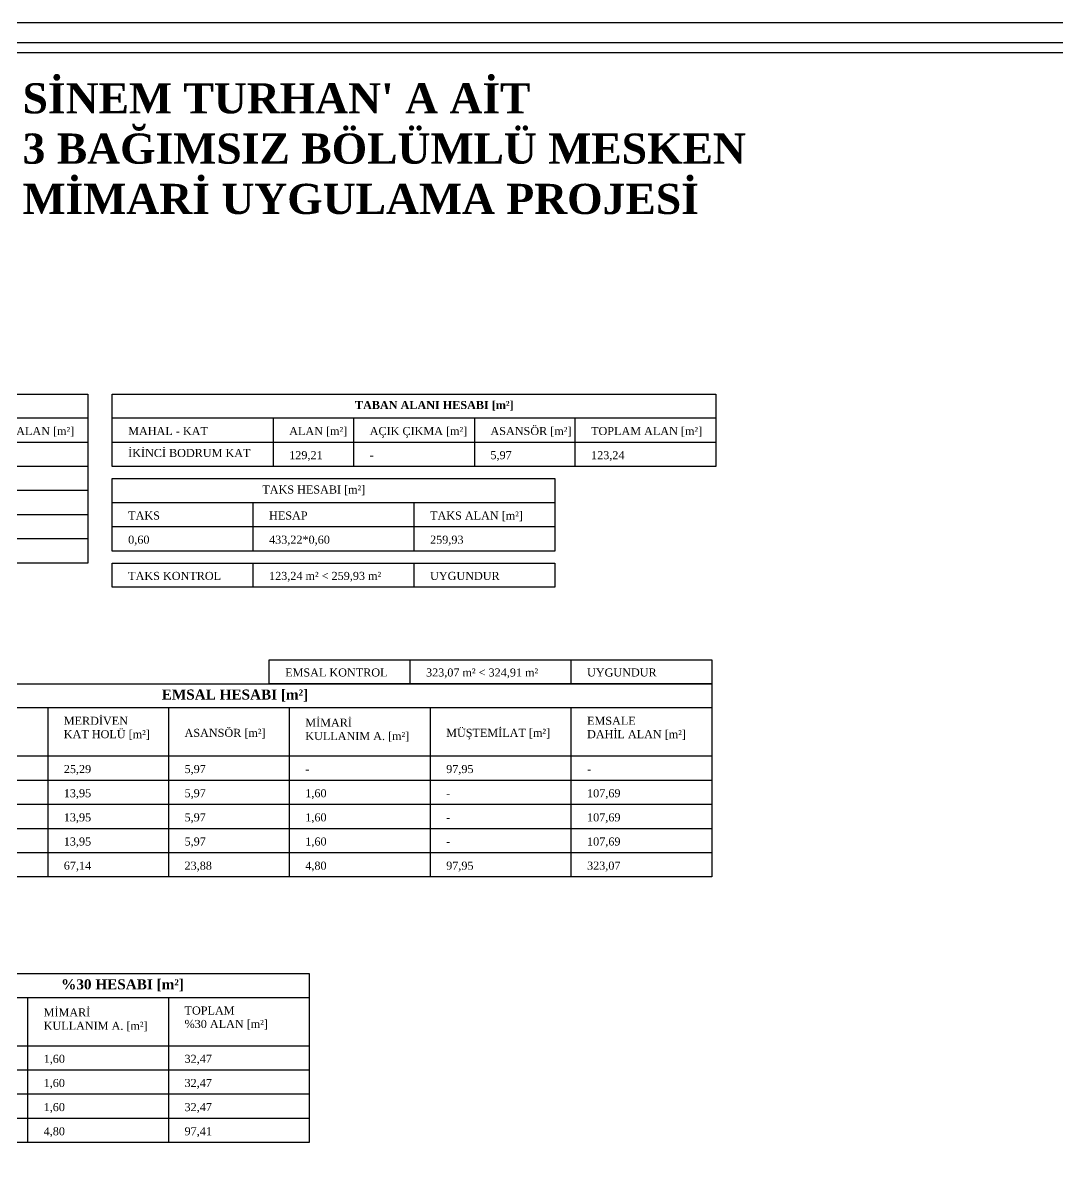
# Model space of a CAD drawing. Header units: metres. Extents: x -5196 to 34307, y 7076 to 19260.
# Drawn here: x 7001 to 8286, y 10757 to 12174 of the extents above; entities that cross this region are included whole.
import ezdxf

# ---------------------------------------------------------------- set-up
doc = ezdxf.new("R2010")
doc.units = ezdxf.units.M
doc.layers.add('YLZ-ALAN HESABI', color=41, linetype='Continuous', lineweight=35)
doc.layers.add('YLZ-PAFTA', color=165, linetype='Continuous')
doc.layers.add('YLZ-YAZI', color=113, linetype='Continuous')
doc.styles.add('ARIAL', font='times.ttf')

# ---------------------------------------------------------------- blocks, each defined once
blk = doc.blocks.new('Hesap Tablosu')
at = {"layer": 'YLZ-PAFTA'}
for p, q in [((479653.9, 4506204.4), (478928.9, 4506204.4)), ((480433.9, 4506204.4), (479683.9, 4506204.4)), ((479883.9, 4506204.4), (479883.9, 4506144.4)), ((479983.9, 4506204.4), (479983.9, 4506144.4)), ((480133.9, 4506204.4), (480133.9, 4506144.4)), ((480258.9, 4506204.4), (480258.9, 4506144.4)), ((479653.9, 4506174.4), (478928.9, 4506174.4)), ((480433.9, 4506174.4), (479683.9, 4506174.4)), ((479653.9, 4506144.4), (478928.9, 4506144.4)), ((479653.9, 4506114.4), (478928.9, 4506114.4)), ((480233.9, 4506099.4), (479683.9, 4506099.4)), ((479858.9, 4506099.4), (479858.9, 4506039.4)), ((480058.9, 4506099.4), (480058.9, 4506039.4)), ((479653.9, 4506084.4), (478928.9, 4506084.4)), ((480233.9, 4506069.4), (479683.9, 4506069.4)), ((479653.9, 4506054.4), (478928.9, 4506054.4)), ((479858.9, 4506024.4), (479858.9, 4505994.4)), ((480058.9, 4506024.4), (480058.9, 4505994.4)), ((480053.9, 4505904.4), (480053.9, 4505874.4)), ((480253.9, 4505904.4), (480253.9, 4505874.4)), ((480428.9, 4505844.4), (478928.9, 4505844.4)), ((479603.9, 4505844.4), (479603.9, 4505634.4)), ((479753.9, 4505844.4), (479753.9, 4505634.4)), ((479903.9, 4505844.4), (479903.9, 4505634.4)), ((480078.9, 4505844.4), (480078.9, 4505634.4)), ((480253.9, 4505844.4), (480253.9, 4505634.4)), ((480428.9, 4505784.4), (478928.9, 4505784.4)), ((480428.9, 4505754.4), (478928.9, 4505754.4)), ((480428.9, 4505724.4), (478928.9, 4505724.4)), ((480428.9, 4505694.4), (478928.9, 4505694.4)), ((480428.9, 4505664.4), (478928.9, 4505664.4)), ((479928.9, 4505484.4), (478928.9, 4505484.4)), ((479578.9, 4505484.4), (479578.9, 4505304.4)), ((479753.9, 4505484.4), (479753.9, 4505304.4)), ((479928.9, 4505424.4), (478928.9, 4505424.4)), ((479928.9, 4505394.4), (478928.9, 4505394.4)), ((479928.9, 4505364.4), (478928.9, 4505364.4)), ((479928.9, 4505334.4), (478928.9, 4505334.4))]:
    blk.add_line(p, q, dxfattribs=at)
for points in [[(478928.9, 4506024.4), (478928.9, 4506234.4), (479653.9, 4506234.4), (479653.9, 4506024.4)], [(479683.9, 4506144.4), (479683.9, 4506234.4), (480433.9, 4506234.4), (480433.9, 4506144.4)], [(479683.9, 4506039.4), (479683.9, 4506129.4), (480233.9, 4506129.4), (480233.9, 4506039.4)], [(479683.9, 4506024.4), (480233.9, 4506024.4), (480233.9, 4505994.4), (479683.9, 4505994.4)], [(479878.9, 4505904.4), (480428.9, 4505904.4), (480428.9, 4505874.4), (479878.9, 4505874.4)], [(478928.9, 4505634.4), (478928.9, 4505874.4), (480428.9, 4505874.4), (480428.9, 4505634.4)], [(478928.9, 4505304.4), (478928.9, 4505514.4), (479928.9, 4505514.4), (479928.9, 4505304.4)]]:
    blk.add_lwpolyline(points, close=True, dxfattribs=at)
at = {"layer": 'YLZ-YAZI', "attachment_point": 1, "style": 'ARIAL'}
for s, heights, insert, char_height in [('{\\fTimes New Roman|b1|i0|c162|p18;TABAN ALANI HESABI [m²]}', [0], (479985.6, 4506225.8), 10), ('TAKS HESABI [m²] ', [0], (479870.5, 4506120.8), 10), ('TAKS', [0], (479703.9, 4506088.5), 10), ('HESAP', [0], (479878.9, 4506088.5), 10), ('TAKS ALAN [m²]', [0], (480078.9, 4506088.5), 10), ('0,60', [0], (479703.9, 4506058.5), 10), ('433,22*0,60', [0], (479878.9, 4506058.5), 10), ('\\pt40;259,93', [12.5], (480078.9, 4506058.5), 10), ('TAKS KONTROL', [0], (479703.9, 4506013.5), 10), ('123,24 m² < 259,93 m²', [0], (479878.9, 4506013.5), 10), ('UYGUNDUR', [0], (480078.9, 4506013.5), 10), ('EMSAL KONTROL', [0], (479898.9, 4505893.5), 10), ('323,07 m² < 324,91 m²', [0], (480073.9, 4505893.5), 10), ('UYGUNDUR', [0], (480273.9, 4505893.5), 10), ('{\\fTimes New Roman|b1|i0|c162|p18;EMSAL HESABI [m²]}', [0], (479745.6, 4505867.3), 12.5), ('MERDİVEN\\PKAT HOLÜ [m²]', [0], (479623.9, 4505833.5), 10), ('ASANSÖR [m²]', [0], (479773.9, 4505818.5), 10), ('MİMARİ \\PKULLANIM A. [m²]', [0], (479923.9, 4505831.2), 10), ('MÜŞTEMİLAT [m²]', [0], (480098.9, 4505818.5), 10), ('EMSALE \\PDAHİL ALAN [m²]', [0], (480273.9, 4505833.5), 10), ('25,29', [0], (479623.9, 4505773.5), 10), ('5,97', [0], (479773.9, 4505773.5), 10), ('-', [0], (479923.9, 4505773.5), 10), ('97,95', [0], (480098.9, 4505773.5), 10), ('-', [0], (480273.9, 4505773.5), 10), ('13,95', [0], (479623.9, 4505743.5), 10), ('5,97', [0], (479773.9, 4505743.5), 10), ('1,60', [0], (479923.9, 4505743.5), 10), ('-', [0], (480098.9, 4505743.5), 10), ('107,69', [0], (480273.9, 4505743.5), 10), ('13,95', [0], (479623.9, 4505713.5), 10), ('5,97', [0], (479773.9, 4505713.5), 10), ('1,60', [0], (479923.9, 4505713.5), 10), ('-', [0], (480098.9, 4505713.5), 10), ('107,69', [0], (480273.9, 4505713.5), 10), ('13,95', [0], (479623.9, 4505683.5), 10), ('5,97', [0], (479773.9, 4505683.5), 10), ('1,60', [0], (479923.9, 4505683.5), 10), ('107,69', [0], (480273.9, 4505683.5), 10), ('-', [0], (480098.9, 4505683.5), 10), ('67,14', [0], (479623.9, 4505653.5), 10), ('23,88', [0], (479773.9, 4505653.5), 10), ('4,80', [0], (479923.9, 4505653.5), 10), ('97,95', [0], (480098.9, 4505653.5), 10), ('323,07', [0], (480273.9, 4505653.5), 10), ('{\\fTimes New Roman|b1|i0|c162|p18;%30 HESABI [m²]}', [0], (479620.6, 4505507.3), 12.5), ('MİMARİ \\PKULLANIM A. [m²]', [0], (479598.9, 4505471.2), 10), ('TOPLAM \\P%30 ALAN [m²]', [0], (479773.9, 4505473.5), 10), ('1,60', [0], (479598.9, 4505413.5), 10), ('32,47', [0], (479773.9, 4505413.5), 10), ('1,60', [0], (479598.9, 4505383.5), 10), ('32,47', [0], (479773.9, 4505383.5), 10), ('1,60', [0], (479598.9, 4505353.5), 10), ('32,47', [0], (479773.9, 4505353.5), 10), ('4,80', [0], (479598.9, 4505323.5), 10), ('97,41', [0], (479773.9, 4505323.5), 10)]:
    blk.add_mtext_dynamic_manual_height_columns(s, width=485.481, gutter_width=12.5, heights=heights, dxfattribs=dict(at, insert=insert, char_height=char_height))
at = {"layer": 'YLZ-YAZI', "char_height": 10, "width": 485.481, "attachment_point": 1, "style": 'ARIAL'}
for s, insert in [('TOPLAM ALAN [m²]', (479498.9, 4506193.5)), ('MAHAL - KAT', (479703.9, 4506193.5)), ('ALAN [m²]', (479903.9, 4506193.5)), ('AÇIK ÇIKMA [m²]', (480003.9, 4506193.5)), ('ASANSÖR [m²]', (480153.9, 4506193.5)), ('TOPLAM ALAN [m²]', (480278.9, 4506193.5)), ('İKİNCİ BODRUM KAT', (479703.9, 4506166.2)), ('129,21', (479903.9, 4506163.5)), ('5,97', (480153.9, 4506163.5)), ('123,24', (480278.9, 4506163.5)), ('-', (480003.9, 4506163.5))]:
    blk.add_mtext(s, dxfattribs=dict(at, insert=insert))

msp = doc.modelspace()

# ---------------------------------------------------------------- linework, layer by layer
at = {"layer": 'YLZ-PAFTA'}
for points in [[(6282.1, 9173.82), (10032.1, 9173.82), (10032.1, 12173.82), (6282.1, 12173.82)], [(6307.1, 9198.82), (10007.1, 9198.82), (10007.1, 12148.82), (6307.1, 12148.82)], [(6319.6, 9211.32), (9994.6, 9211.32), (9994.6, 12136.32), (6319.6, 12136.32)]]:
    msp.add_lwpolyline(points, close=True, dxfattribs=at)

# ---------------------------------------------------------------- block references
at = {"layer": 'YLZ-ALAN HESABI'}
msp.add_blockref('Hesap Tablosu', (-472571.84, -4494521.84), dxfattribs=at)

# ---------------------------------------------------------------- texts
at = {"layer": 'YLZ-YAZI', "insert": (7000.85, 12098.82), "char_height": 37.5, "width": 2884.1526, "attachment_point": 1, "style": 'ARIAL'}
msp.add_mtext("\\pt262.5;{\\fTimes New Roman|b1|i0|c162|p18;SİNEM TURHAN' A AİT \\P3 BAĞIMSIZ BÖLÜMLÜ MESKEN\\PMİMARİ UYGULAMA PROJESİ }", dxfattribs=at)

doc.saveas('drawing.dxf')
